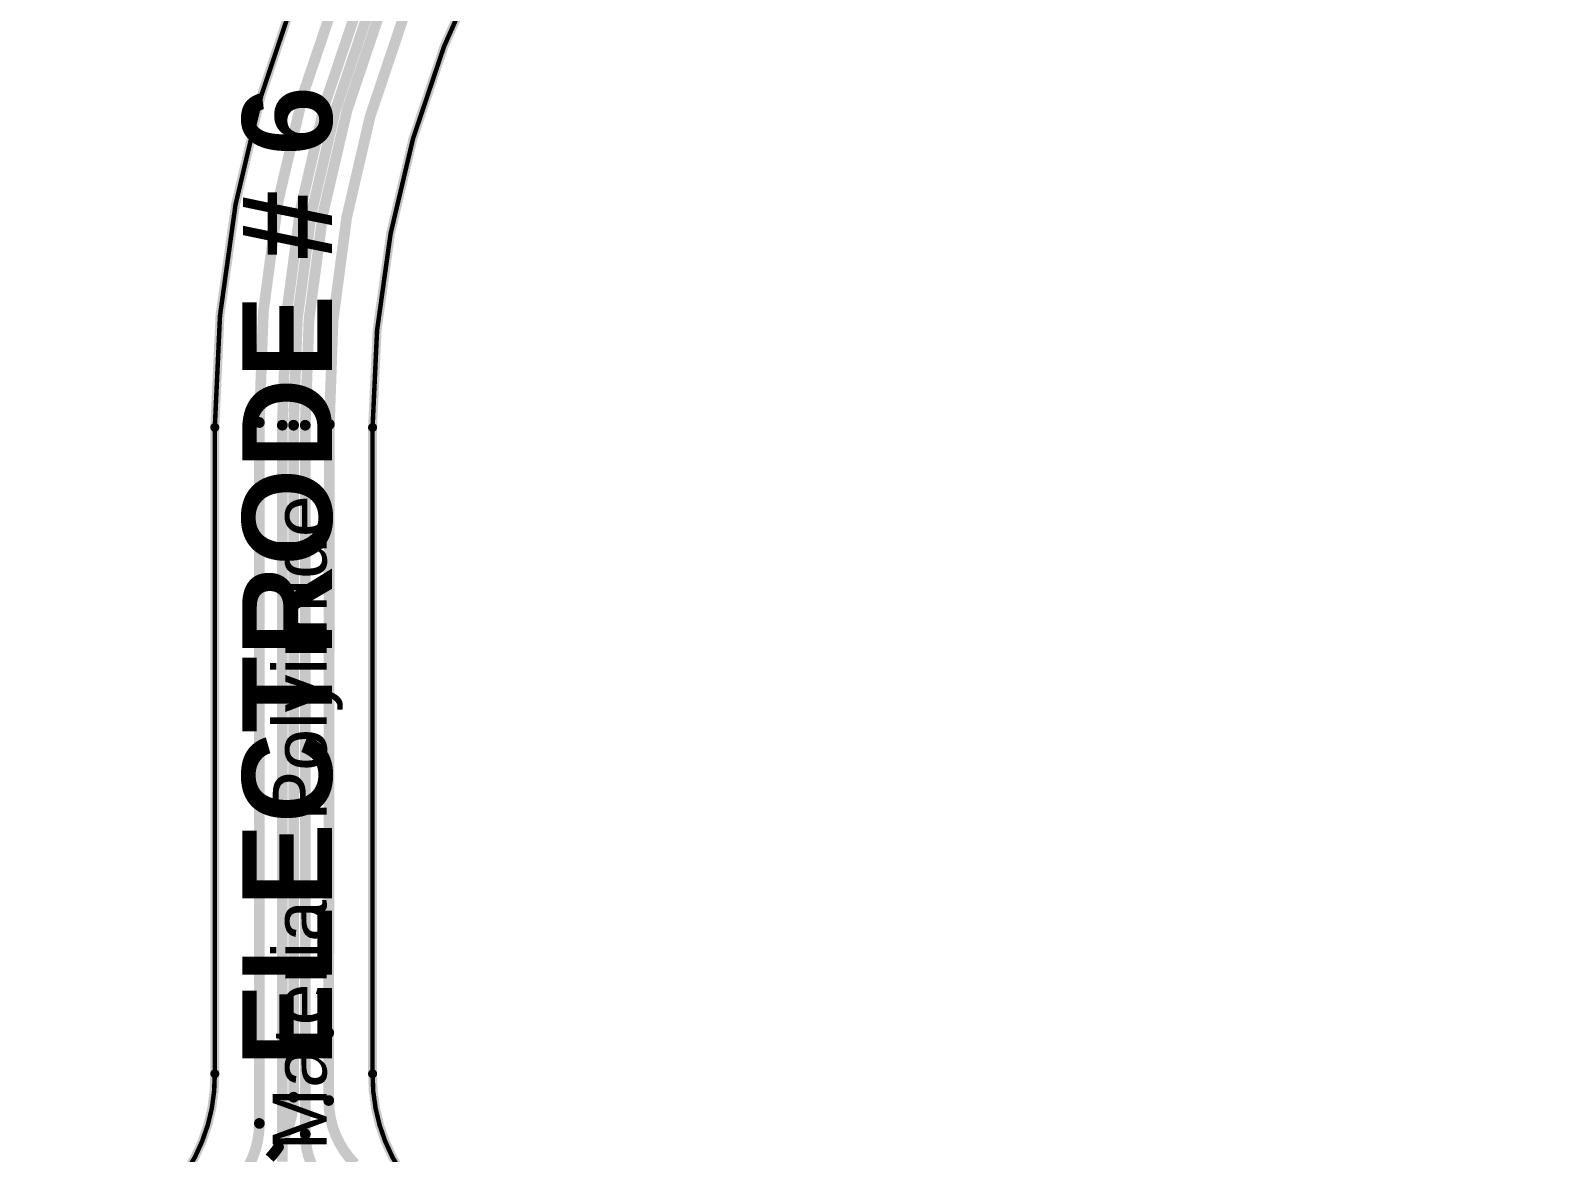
# Model space of a CAD drawing. Header units: inches. Extents: x 3 to 457, y -41 to 239.
# Drawn here: x 53.21 to 96.4, y 30.23 to 62.04 of the extents above; entities that cross this region are included whole.
import ezdxf

# ---------------------------------------------------------------- set-up
doc = ezdxf.new("R2010")
doc.units = ezdxf.units.IN
for name, color, linetype in [('Board Outline', 216, 'Continuous'), ('Bottom Layer', 5, 'Continuous'), ('Fabrication', 76, 'Continuous'), ('Top Layer', 1, 'Continuous'), ('Top Overlay', 2, 'Continuous')]:
    doc.layers.add(name, color=color, linetype=linetype)
doc.styles.add('Arial', font='', dxfattribs={"height": 0.2})
doc.styles.add('Arial_Bold', font='', dxfattribs={"height": 0.2})
doc.styles.get('Arial').set_extended_font_data('Arial')
doc.styles.get('Arial_Bold').set_extended_font_data('Arial', bold=True)

msp = doc.modelspace()

# ---------------------------------------------------------------- linework, layer by layer
at = {"layer": 'Board Outline', "const_width": 0.127}
for points in [[(16.05, 60.091, -0.41422), (85.57, 129.61)], [(20.52, 60.091, -0.41422), (85.57, 125.14)], [(30.502, 55.385, -0.414209), (96.269, 121.153)], [(34.972, 55.385, -0.398878), (93.044, 116.599)], [(58.436, 50.785, -0.310655), (80.456, 82.803)], [(62.906, 50.784, -0.310654), (82.055, 78.629)], [(58.436, 32.461, -0.250069), (56.267, 28.284)], [(65.075, 28.284, -0.250069), (62.906, 32.461)]]:
    msp.add_lwpolyline(points, format="xyb", dxfattribs=at)
for points in [[(58.436, 32.461), (58.436, 50.785)], [(62.906, 32.461), (62.906, 50.784)]]:
    msp.add_lwpolyline(points, dxfattribs=at)
at = {"layer": 'Board Outline', "const_width": 0.0635}
for points in [[(58.404, 50.785, 1), (58.468, 50.785, 1)], [(58.404, 50.785, 1), (58.468, 50.785, 1)], [(62.874, 50.784, 1), (62.938, 50.784, 1)], [(62.874, 50.784, 1), (62.938, 50.784, 1)], [(58.404, 32.461, 1), (58.468, 32.461, 1)], [(58.404, 32.461, 1), (58.468, 32.461, 1)], [(62.874, 32.461, 1), (62.938, 32.461, 1)], [(62.875, 32.461, 1), (62.938, 32.461, 1)]]:
    msp.add_lwpolyline(points, format="xyb", close=True, dxfattribs=at)
at = {"layer": 'Bottom Layer', "const_width": 0.305}
for points in [[(17.314, 60.091, -0.414214), (85.566, 128.267)], [(17.957, 60.094, -0.414214), (85.566, 127.607)], [(18.607, 60.094, -0.414214), (85.566, 126.946)], [(19.277, 60.113, -0.414214), (85.566, 126.286)], [(31.759, 55.395, -0.412515), (95.733, 119.934)], [(32.409, 55.395, -0.414214), (96.107, 119.276)], [(33.059, 55.405, -0.414214), (96.133, 118.615)], [(33.745, 55.431, -0.414214), (96.107, 117.955)], [(59.699, 50.926, -0.326211), (81.874, 82.123)], [(60.349, 50.849, -0.32385), (81.868, 81.405)], [(60.999, 50.849, -0.324509), (82.161, 80.827)], [(61.682, 50.871, -0.323554), (82.299, 80.189)], [(62.407, 29.907, -0.198912), (61.663, 31.703)], [(59.699, 31.054, -0.198912), (58.955, 29.258)], [(61.627, 29.235, -0.198912), (60.997, 30.756)], [(61.627, 29.235, -0.198912), (60.999, 30.753)]]:
    msp.add_lwpolyline(points, format="xyb", dxfattribs=at)
for points in [[(59.699, 31.054), (59.699, 50.926)], [(60.349, 29.967), (60.349, 50.849)], [(60.999, 30.753), (60.999, 50.849)], [(61.663, 33.622), (61.682, 50.871)], [(61.682, 50.871), (61.682, 50.871)], [(61.663, 31.703), (61.663, 33.622)]]:
    msp.add_lwpolyline(points, dxfattribs=at)
at = {"layer": 'Bottom Layer', "const_width": 0.152}
for points in [[(59.623, 50.926, 1), (59.775, 50.926, 1)], [(59.623, 50.926, 1), (59.775, 50.926, 1)], [(60.273, 50.849, 1), (60.425, 50.849, 1)], [(60.273, 50.849, 1), (60.425, 50.849, 1)], [(60.923, 50.849, 1), (61.075, 50.849, 1)], [(60.923, 50.849, 1), (61.075, 50.849, 1)], [(61.606, 50.871, 1), (61.759, 50.871, 1)], [(61.606, 50.871, 1), (61.759, 50.871, 1)], [(61.606, 50.871, 1), (61.759, 50.871, 1)], [(61.606, 50.871, 1), (61.759, 50.871, 1)], [(61.587, 33.622, 1), (61.739, 33.622, 1)], [(61.587, 33.622, 1), (61.739, 33.622, 1)], [(61.587, 31.703, 1), (61.739, 31.703, 1)], [(61.587, 31.703, 1), (61.739, 31.703, 1)], [(59.623, 31.054, 1), (59.775, 31.054, 1)], [(59.623, 31.054, 1), (59.775, 31.054, 1)], [(60.921, 30.756, 1), (61.073, 30.756, 1)], [(60.923, 30.753, 1), (61.075, 30.753, 1)], [(60.923, 30.753, 1), (61.075, 30.753, 1)]]:
    msp.add_lwpolyline(points, format="xyb", close=True, dxfattribs=at)
at = {"layer": 'Fabrication', "const_width": 0.254}
for points in [[(16.05, 60.091, -0.41422), (85.57, 129.61)], [(20.52, 60.091, -0.41422), (85.57, 125.14)], [(30.502, 55.385, -0.414209), (96.269, 121.153)], [(34.972, 55.385, -0.398878), (93.044, 116.599)], [(58.436, 50.785, -0.310655), (80.456, 82.803)], [(62.906, 50.784, -0.310654), (82.055, 78.629)], [(58.436, 32.461, -0.250069), (56.267, 28.284)], [(65.075, 28.284, -0.250069), (62.906, 32.461)]]:
    msp.add_lwpolyline(points, format="xyb", dxfattribs=at)
for points in [[(58.436, 32.461), (58.436, 50.785)], [(62.906, 32.461), (62.906, 50.784)]]:
    msp.add_lwpolyline(points, dxfattribs=at)
at = {"layer": 'Fabrication', "const_width": 0.127}
for points in [[(58.373, 50.785, 1), (58.5, 50.785, 1)], [(58.373, 50.785, 1), (58.5, 50.785, 1)], [(62.843, 50.784, 1), (62.97, 50.784, 1)], [(62.843, 50.784, 1), (62.97, 50.784, 1)], [(58.373, 32.461, 1), (58.5, 32.461, 1)], [(58.372, 32.461, 1), (58.499, 32.461, 1)], [(62.843, 32.461, 1), (62.97, 32.461, 1)], [(62.843, 32.461, 1), (62.97, 32.461, 1)]]:
    msp.add_lwpolyline(points, format="xyb", close=True, dxfattribs=at)
at = {"layer": 'Top Layer', "const_width": 0.305}
for points in [[(18.277, 60.094, -0.414214), (85.236, 126.946)], [(32.729, 55.405, -0.414214), (95.803, 118.615)], [(60.669, 50.849, -0.324509), (81.831, 80.827)], [(60.669, 31.798, -0.148208), (60.241, 30.387)], [(60.241, 30.387, -0.039901), (59.99, 30.07)]]:
    msp.add_lwpolyline(points, format="xyb", dxfattribs=at)
msp.add_lwpolyline([(60.669, 31.798), (60.669, 50.849)], dxfattribs=at)
at = {"layer": 'Top Layer', "const_width": 0.152}
for points in [[(60.592, 50.849, 1), (60.745, 50.849, 1)], [(60.592, 50.849, 1), (60.745, 50.849, 1)], [(60.592, 31.798, 1), (60.745, 31.798, 1)], [(60.592, 31.798, 1), (60.745, 31.798, 1)], [(60.165, 30.387, 1), (60.317, 30.387, 1)], [(60.165, 30.387, 1), (60.317, 30.387, 1)]]:
    msp.add_lwpolyline(points, format="xyb", close=True, dxfattribs=at)

# ---------------------------------------------------------------- texts
at = {"layer": 'Fabrication', "style": 'Arial'}
msp.add_text('Material : Polyimide', height=1.524, rotation=90, dxfattribs=at).set_placement((61.603, 30.288))
at = {"layer": 'Top Overlay', "style": 'Arial_Bold'}
msp.add_text('ELECTRODE # 6', height=2.54, rotation=90, dxfattribs=at).set_placement((61.753, 32.665))

doc.saveas('drawing.dxf')
